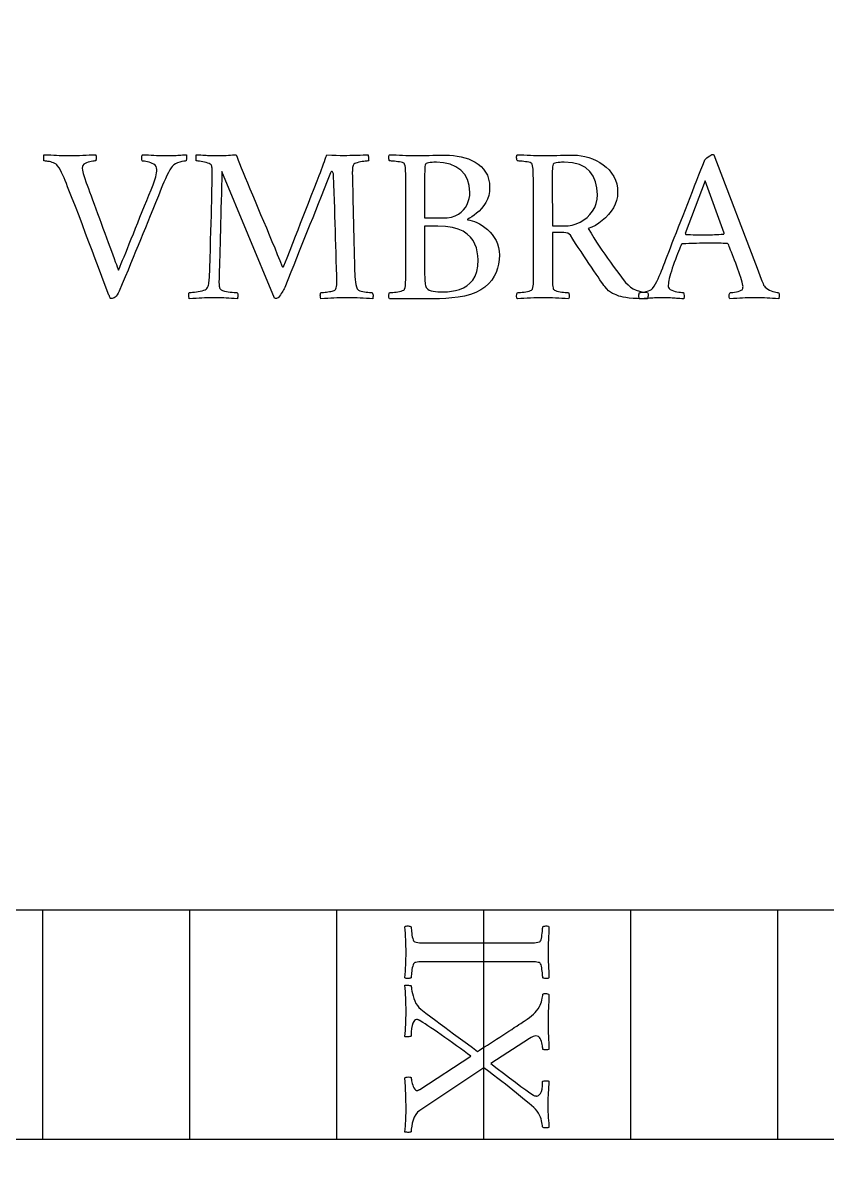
# Model space of a CAD drawing. Header units: millimetres. Extents: x -76 to 76, y -76 to 86.
# Drawn here: x 2.51 to 18.42, y -35.34 to -12.81 of the extents above; entities that cross this region are included whole.
import ezdxf

# ---------------------------------------------------------------- set-up
doc = ezdxf.new("R2010")
doc.units = ezdxf.units.MM
for name, color, linetype in [('CUT_OUTER', 1, 'Continuous'), ('ENGRAVE', 7, 'Continuous'), ('TEXT', 5, 'Continuous')]:
    doc.layers.add(name, color=color, linetype=linetype)

msp = doc.modelspace()

# ---------------------------------------------------------------- linework, layer by layer
at = {"layer": 'CUT_OUTER'}
msp.add_arc((0.0001, -0.0001), 75.9999, 179.913117, 0.0001, dxfattribs=at)
at = {"layer": 'ENGRAVE'}
for points in [[(-34.884, 0), (-34.884, -34.884), (34.884, -34.884), (34.884, 0)], [(-30.3491, 0), (-30.3491, -30.3491), (30.3491, -30.3491), (30.3491, 0)], [(2.907, -34.884), (2.907, -30.3491)], [(5.814, -34.884), (5.814, -30.3491)], [(8.721, -34.884), (8.721, -30.3491)], [(11.628, -34.884), (11.628, -30.3491)], [(14.535, -34.884), (14.535, -30.3491)], [(17.442, -34.884), (17.442, -30.3491)]]:
    msp.add_lwpolyline(points, dxfattribs=at)
for radius in [74.48, 74.48, 72.485, 68.78, 68.78, 65.854, 60.42, 60.42, 57.228, 51.3, 51.3]:
    msp.add_circle((0, 0), radius, dxfattribs=at)
at = {"layer": 'TEXT'}
for points in [[(3.4225, -15.4408), (3.4922, -15.4404), (3.5608, -15.4391), (3.6282, -15.4371), (3.6946, -15.4342), (3.7602, -15.431), (3.8252, -15.4282), (3.8896, -15.4256), (3.9535, -15.4232), (3.9572, -15.4341), (3.9596, -15.449), (3.9605, -15.4681), (3.9601, -15.4913), (3.9583, -15.5136), (3.9552, -15.5302), (3.9507, -15.541), (3.9448, -15.5461), (3.9331, -15.5468), (3.9157, -15.5489), (3.8925, -15.5523), (3.8636, -15.5571), (3.8322, -15.5637), (3.8016, -15.5724), (3.7718, -15.5834), (3.7429, -15.5966), (3.7179, -15.6129), (3.7001, -15.6333), (3.6894, -15.6579), (3.6858, -15.6865), (3.6908, -15.731), (3.7056, -15.7941), (3.7303, -15.8758), (3.7648, -15.9762), (3.7839, -16.0284), (3.806, -16.0887), (3.8311, -16.1568), (3.8592, -16.2329), (3.8895, -16.3151), (3.9212, -16.4013), (3.9542, -16.4917), (3.9886, -16.5862), (4.0239, -16.6828), (4.0594, -16.7793), (4.0952, -16.8759), (4.1313, -16.9724), (4.1667, -17.067), (4.2004, -17.1578), (4.2325, -17.2448), (4.2629, -17.3279), (4.2912, -17.4054), (4.3167, -17.4755), (4.3395, -17.5381), (4.3595, -17.5934), (4.3761, -17.6391), (4.3886, -17.673), (4.3969, -17.695), (4.4012, -17.7053), (4.408, -17.6904), (4.4198, -17.6631), (4.4366, -17.6234), (4.4582, -17.5715), (4.4839, -17.5093), (4.5125, -17.4393), (4.5442, -17.3612), (4.5789, -17.2752), (4.6161, -17.1829), (4.6552, -17.086), (4.6962, -16.9843), (4.7391, -16.8781), (4.7831, -16.769), (4.8274, -16.6592), (4.872, -16.5485), (4.9168, -16.437), (4.9611, -16.3267), (5.0041, -16.2198), (5.0456, -16.1161), (5.0858, -16.0157), (5.1006, -15.9778), (5.1143, -15.9389), (5.1269, -15.8988), (5.1385, -15.8577), (5.1481, -15.8177), (5.1549, -15.7809), (5.159, -15.7474), (5.1604, -15.7173), (5.1567, -15.6844), (5.1456, -15.6558), (5.1271, -15.6317), (5.1012, -15.6119), (5.071, -15.5958), (5.0397, -15.5823), (5.0074, -15.5716), (4.9739, -15.5637), (4.9425, -15.5579), (4.9163, -15.5538), (4.8953, -15.5513), (4.8795, -15.5505), (4.8719, -15.5435), (4.8664, -15.5313), (4.8631, -15.5139), (4.862, -15.4913), (4.8631, -15.4681), (4.8664, -15.449), (4.8719, -15.4341), (4.8795, -15.4232), (4.938, -15.4256), (4.9947, -15.4282), (5.0499, -15.431), (5.1034, -15.4342), (5.1568, -15.4371), (5.212, -15.4391), (5.2688, -15.4404), (5.3272, -15.4408), (5.375, -15.4406), (5.4177, -15.4402), (5.4551, -15.4395), (5.4874, -15.4386), (5.5169, -15.4374), (5.5461, -15.4358), (5.575, -15.4341), (5.6037, -15.432), (5.6338, -15.4298), (5.6673, -15.4276), (5.7041, -15.4254), (5.7441, -15.4232), (5.7477, -15.4342), (5.7496, -15.4496), (5.7499, -15.4693), (5.7485, -15.4934), (5.746, -15.5165), (5.743, -15.5329), (5.7394, -15.5428), (5.7353, -15.5461), (5.7179, -15.5475), (5.692, -15.5516), (5.6576, -15.5585), (5.6146, -15.5681), (5.5698, -15.5818), (5.5296, -15.601), (5.4941, -15.6257), (5.4632, -15.6558), (5.442, -15.6834), (5.4177, -15.7222), (5.3904, -15.7723), (5.3601, -15.8336), (5.3292, -15.8998), (5.3003, -15.9647), (5.2733, -16.0282), (5.2482, -16.0903), (5.1902, -16.2343), (5.1346, -16.3723), (5.0816, -16.5042), (5.0309, -16.6301), (4.9819, -16.7519), (4.9333, -16.8715), (4.8853, -16.9889), (4.8378, -17.1041), (4.7903, -17.2193), (4.7418, -17.3367), (4.6926, -17.4563), (4.6426, -17.578), (4.5904, -17.7042), (4.535, -17.837), (4.4763, -17.9763), (4.4143, -18.1222), (4.3964, -18.1606), (4.3776, -18.1925), (4.358, -18.2177), (4.3375, -18.2363), (4.3166, -18.2498), (4.2953, -18.2594), (4.2738, -18.2651), (4.252, -18.2671), (4.2457, -18.2653), (4.2399, -18.2599), (4.2347, -18.251), (4.23, -18.2385), (4.2256, -18.2252), (4.2212, -18.2139), (4.2169, -18.2044), (4.2125, -18.1968), (4.1413, -18.0091), (4.0726, -17.8277), (4.0063, -17.6525), (3.9426, -17.4837), (3.8798, -17.3173), (3.8164, -17.1496), (3.7525, -16.9805), (3.688, -16.81), (3.6212, -16.6345), (3.5503, -16.4502), (3.4753, -16.2571), (3.3962, -16.0552), (3.3722, -15.9932), (3.3485, -15.9345), (3.325, -15.8791), (3.3018, -15.827), (3.2781, -15.7776), (3.253, -15.7304), (3.2265, -15.6854), (3.1987, -15.6427), (3.1855, -15.6259), (3.168, -15.6108), (3.146, -15.5974), (3.1197, -15.5856), (3.0913, -15.5755), (3.0632, -15.567), (3.0354, -15.5601), (3.0078, -15.5549), (2.9821, -15.551), (2.9601, -15.5483), (2.9415, -15.5467), (2.9266, -15.5461), (2.9247, -15.5424), (2.9233, -15.5313), (2.9225, -15.5128), (2.9222, -15.4869), (2.9225, -15.4607), (2.9233, -15.4413), (2.9247, -15.4289), (2.9266, -15.4232), (2.9981, -15.4256), (3.0632, -15.4282), (3.122, -15.431), (3.1746, -15.4342), (3.2271, -15.4371), (3.2859, -15.4391), (3.3511, -15.4404), (3.4225, -15.4408)], [(6.3848, -15.4408), (6.4381, -15.4404), (6.488, -15.4391), (6.5346, -15.4371), (6.5779, -15.4342), (6.6188, -15.431), (6.658, -15.4282), (6.6956, -15.4256), (6.7315, -15.4232), (6.7476, -15.4707), (6.7694, -15.5297), (6.797, -15.6001), (6.8303, -15.6822), (6.8681, -15.7739), (6.9093, -15.8736), (6.9537, -15.9813), (7.0014, -16.0969), (7.0518, -16.2183), (7.104, -16.3432), (7.1582, -16.4717), (7.2143, -16.6038), (7.2711, -16.7375), (7.3273, -16.8709), (7.383, -17.0041), (7.4381, -17.137), (7.4919, -17.2674), (7.5434, -17.3932), (7.5928, -17.5143), (7.64, -17.6307), (7.6427, -17.6346), (7.6466, -17.6373), (7.6515, -17.6389), (7.6575, -17.6395), (7.6636, -17.6384), (7.6685, -17.6351), (7.6724, -17.6296), (7.6751, -17.6219), (7.7371, -17.4635), (7.7958, -17.3131), (7.8512, -17.1706), (7.9033, -17.0361), (7.9539, -16.9055), (8.0048, -16.7749), (8.0559, -16.6444), (8.1074, -16.5138), (8.1602, -16.3798), (8.2154, -16.239), (8.2732, -16.0913), (8.3334, -15.9367), (8.3534, -15.8851), (8.374, -15.8314), (8.3951, -15.7754), (8.4168, -15.7173), (8.4379, -15.6599), (8.4574, -15.6065), (8.4752, -15.5568), (8.4914, -15.511), (8.5048, -15.4726), (8.5144, -15.4452), (8.5202, -15.4287), (8.5221, -15.4232), (8.6206, -15.429), (8.7097, -15.4331), (8.7895, -15.4356), (8.86, -15.4364), (8.9189, -15.4361), (8.9813, -15.4353), (9.0472, -15.4339), (9.1168, -15.432), (9.1841, -15.4298), (9.2435, -15.4276), (9.2949, -15.4254), (9.3384, -15.4232), (9.3406, -15.4306), (9.3428, -15.4441), (9.345, -15.4635), (9.3472, -15.4891), (9.3491, -15.514), (9.3505, -15.5318), (9.3513, -15.5425), (9.3516, -15.5461), (9.3339, -15.5467), (9.3115, -15.5483), (9.2845, -15.551), (9.2528, -15.5549), (9.2192, -15.5598), (9.1864, -15.5659), (9.1545, -15.573), (9.1233, -15.5812), (9.0956, -15.5903), (9.074, -15.5999), (9.0583, -15.61), (9.0487, -15.6207), (9.0427, -15.6372), (9.0378, -15.6558), (9.0339, -15.6767), (9.0312, -15.6997), (9.0293, -15.7233), (9.0279, -15.7458), (9.0271, -15.7672), (9.0268, -15.7875), (9.029, -15.8495), (9.0312, -15.9257), (9.0334, -16.0162), (9.0356, -16.121), (9.0379, -16.2364), (9.0405, -16.3586), (9.0434, -16.4876), (9.0465, -16.6235), (9.0498, -16.7624), (9.0531, -16.9006), (9.0564, -17.0378), (9.0597, -17.1743), (9.0629, -17.3065), (9.0657, -17.431), (9.0684, -17.5479), (9.0707, -17.657), (9.0732, -17.7177), (9.0762, -17.7766), (9.0797, -17.834), (9.0838, -17.8896), (9.0896, -17.9423), (9.0981, -17.9906), (9.1094, -18.0345), (9.1233, -18.074), (9.1332, -18.0884), (9.1497, -18.1008), (9.1727, -18.1114), (9.2023, -18.12), (9.2354, -18.1272), (9.2687, -18.1332), (9.3023, -18.1381), (9.3362, -18.142), (9.3671, -18.1449), (9.3916, -18.1469), (9.4098, -18.1482), (9.4218, -18.1486), (9.4293, -18.1646), (9.4344, -18.182), (9.437, -18.2008), (9.4371, -18.221), (9.4359, -18.2398), (9.4344, -18.2544), (9.4326, -18.265), (9.4306, -18.2715), (9.3673, -18.2672), (9.3049, -18.2632), (9.2433, -18.2595), (9.1826, -18.2561), (9.121, -18.2532), (9.057, -18.2512), (8.9905, -18.2499), (8.9215, -18.2495), (8.8493, -18.2499), (8.7821, -18.2512), (8.7199, -18.2532), (8.6625, -18.2561), (8.6052, -18.2595), (8.543, -18.2632), (8.4758, -18.2672), (8.4036, -18.2715), (8.4014, -18.2649), (8.3992, -18.2539), (8.397, -18.2385), (8.3948, -18.2188), (8.3937, -18.1979), (8.3948, -18.1793), (8.3981, -18.1628), (8.4036, -18.1486), (8.4187, -18.1482), (8.4376, -18.1469), (8.4604, -18.1449), (8.487, -18.142), (8.5155, -18.1384), (8.544, -18.1343), (8.5726, -18.1296), (8.6011, -18.1244), (8.6277, -18.1188), (8.6505, -18.1129), (8.6694, -18.1067), (8.6845, -18.1003), (8.6946, -18.0907), (8.7031, -18.0751), (8.71, -18.0534), (8.7152, -18.0257), (8.719, -17.9961), (8.7218, -17.9686), (8.7234, -17.9434), (8.724, -17.9204), (8.7237, -17.8944), (8.7229, -17.865), (8.7215, -17.8319), (8.7196, -17.7953), (8.7177, -17.7587), (8.7163, -17.7256), (8.7155, -17.6961), (8.7152, -17.6702), (8.7108, -17.5159), (8.7064, -17.3647), (8.702, -17.2164), (8.6977, -17.0712), (8.6933, -16.9266), (8.6889, -16.7804), (8.6845, -16.6326), (8.6801, -16.4831), (8.6754, -16.3299), (8.6702, -16.1709), (8.6645, -16.0062), (8.6582, -15.8358), (8.6576, -15.8278), (8.656, -15.8171), (8.6532, -15.8037), (8.6494, -15.7875), (8.6442, -15.7721), (8.6373, -15.7612), (8.6288, -15.7546), (8.6187, -15.7524), (8.614, -15.7543), (8.6088, -15.7601), (8.603, -15.7697), (8.5967, -15.7831), (8.5321, -15.9447), (8.47, -16.1002), (8.4103, -16.2497), (8.3531, -16.3931), (8.2976, -16.5323), (8.2429, -16.6691), (8.189, -16.8033), (8.1359, -16.9351), (8.0831, -17.0662), (8.03, -17.1984), (7.9767, -17.3317), (7.9231, -17.4661), (7.8683, -17.6037), (7.8117, -17.7465), (7.7531, -17.8944), (7.6927, -18.0476), (7.6869, -18.0586), (7.6784, -18.074), (7.6671, -18.0937), (7.6532, -18.1178), (7.6377, -18.1438), (7.6219, -18.1689), (7.6058, -18.1931), (7.5895, -18.2166), (7.5735, -18.237), (7.5583, -18.2523), (7.5439, -18.2623), (7.5303, -18.2671), (7.5251, -18.2684), (7.5182, -18.2682), (7.5097, -18.2662), (7.4996, -18.2627), (7.4974, -18.2608), (7.4952, -18.2594), (7.493, -18.2586), (7.4908, -18.2583), (6.4463, -15.7568), (6.4438, -15.8983), (6.4408, -16.042), (6.4372, -16.1879), (6.4331, -16.3361), (6.4289, -16.4842), (6.4249, -16.6301), (6.4212, -16.7738), (6.4178, -16.9154), (6.4145, -17.0524), (6.4112, -17.1825), (6.4079, -17.3058), (6.4046, -17.4223), (6.4014, -17.5298), (6.3986, -17.6263), (6.3959, -17.7119), (6.3936, -17.7865), (6.3917, -17.8478), (6.3903, -17.8935), (6.3895, -17.9235), (6.3892, -17.9379), (6.3895, -17.9537), (6.3903, -17.9703), (6.3917, -17.9877), (6.3936, -18.0059), (6.3961, -18.0239), (6.3991, -18.0405), (6.4027, -18.0557), (6.4068, -18.0696), (6.4173, -18.0841), (6.4359, -18.097), (6.4623, -18.1082), (6.4968, -18.1178), (6.5353, -18.1259), (6.5741, -18.1327), (6.6132, -18.138), (6.6525, -18.142), (6.6882, -18.1449), (6.7162, -18.1469), (6.7365, -18.1482), (6.7491, -18.1486), (6.7565, -18.1593), (6.7612, -18.1738), (6.7631, -18.1922), (6.7623, -18.2144), (6.7601, -18.2361), (6.7579, -18.2528), (6.7557, -18.2646), (6.7535, -18.2715), (6.692, -18.2672), (6.635, -18.2632), (6.5823, -18.2595), (6.5341, -18.2561), (6.485, -18.2532), (6.4298, -18.2512), (6.3687, -18.2499), (6.3015, -18.2495), (6.2299, -18.2499), (6.1643, -18.2512), (6.1048, -18.2532), (6.0513, -18.2561), (5.9978, -18.2595), (5.9383, -18.2632), (5.8727, -18.2672), (5.8012, -18.2715), (5.799, -18.2649), (5.7968, -18.2539), (5.7946, -18.2385), (5.7924, -18.2188), (5.7913, -18.1979), (5.7924, -18.1793), (5.7957, -18.1628), (5.8012, -18.1486), (5.8175, -18.148), (5.8401, -18.1464), (5.869, -18.1436), (5.9043, -18.1398), (5.9425, -18.1349), (5.9805, -18.1288), (6.0183, -18.1217), (6.0557, -18.1135), (6.0894, -18.1041), (6.116, -18.0937), (6.1355, -18.0822), (6.1479, -18.0696), (6.1618, -18.0472), (6.1731, -18.024), (6.1816, -18), (6.1874, -17.9752), (6.1915, -17.9487), (6.195, -17.9198), (6.198, -17.8884), (6.2005, -17.8545), (6.207, -17.6634), (6.2131, -17.476), (6.219, -17.2925), (6.2247, -17.1129), (6.2299, -16.9396), (6.2345, -16.7755), (6.2386, -16.6204), (6.2422, -16.4743), (6.2454, -16.3394), (6.2482, -16.2176), (6.2509, -16.109), (6.2532, -16.0135), (6.2551, -15.9338), (6.2565, -15.8725), (6.2573, -15.8296), (6.2576, -15.805), (6.2574, -15.7812), (6.257, -15.7579), (6.2563, -15.7351), (6.2554, -15.7129), (6.2536, -15.6915), (6.2504, -15.6712), (6.2459, -15.652), (6.24, -15.6339), (6.2322, -15.6211), (6.2175, -15.6092), (6.196, -15.5981), (6.1676, -15.5878), (6.1355, -15.5785), (6.1029, -15.5702), (6.0697, -15.5631), (6.0359, -15.5571), (6.0045, -15.5523), (5.9783, -15.5489), (5.9574, -15.5468), (5.9416, -15.5461), (5.9397, -15.5424), (5.9383, -15.5313), (5.9375, -15.5128), (5.9372, -15.4869), (5.9375, -15.4607), (5.9383, -15.4413), (5.9397, -15.4289), (5.9416, -15.4232), (5.9896, -15.4254), (6.0327, -15.4276), (6.0708, -15.4298), (6.104, -15.432), (6.1347, -15.4341), (6.1654, -15.4358), (6.1961, -15.4374), (6.2269, -15.4386), (6.2598, -15.4395), (6.2971, -15.4402), (6.3388, -15.4406), (6.3848, -15.4408)], [(10.8788, -15.432), (10.9518, -15.4341), (11.0258, -15.4402), (11.101, -15.4505), (11.1772, -15.4649), (11.2524, -15.4838), (11.3242, -15.5077), (11.3928, -15.5365), (11.4581, -15.5702), (11.5187, -15.6096), (11.5733, -15.6553), (11.6219, -15.7073), (11.6644, -15.7655), (11.6989, -15.8308), (11.7236, -15.9038), (11.7384, -15.9844), (11.7434, -16.0727), (11.7386, -16.152), (11.7242, -16.2274), (11.7002, -16.299), (11.6666, -16.3668), (11.6265, -16.4296), (11.5832, -16.4864), (11.5365, -16.5371), (11.4866, -16.5818), (11.4368, -16.6202), (11.3906, -16.652), (11.348, -16.6773), (11.3089, -16.6959), (11.3039, -16.7003), (11.3023, -16.7047), (11.3039, -16.7091), (11.3089, -16.7135), (11.35, -16.7184), (11.3945, -16.7288), (11.4422, -16.7448), (11.4932, -16.7662), (11.5457, -16.7929), (11.598, -16.8248), (11.65, -16.862), (11.7017, -16.9044), (11.7509, -16.9517), (11.7955, -17.0037), (11.8354, -17.0603), (11.8706, -17.1216), (11.8994, -17.1872), (11.92, -17.2566), (11.9323, -17.3298), (11.9365, -17.4069), (11.9325, -17.4974), (11.9206, -17.5846), (11.9007, -17.6686), (11.8728, -17.7492), (11.8351, -17.8266), (11.7856, -17.9006), (11.7243, -17.9714), (11.6512, -18.0389), (11.5684, -18.0977), (11.4735, -18.1469), (11.3665, -18.1866), (11.2474, -18.2166), (11.1226, -18.2389), (10.9984, -18.2555), (10.8747, -18.2664), (10.7515, -18.2715), (9.7641, -18.2715), (9.7565, -18.261), (9.7515, -18.2473), (9.7489, -18.2303), (9.7487, -18.21), (9.7505, -18.1897), (9.7537, -18.1727), (9.7582, -18.159), (9.7641, -18.1486), (9.78, -18.1482), (9.8014, -18.1469), (9.8283, -18.1449), (9.8606, -18.142), (9.8953, -18.138), (9.9292, -18.1327), (9.9623, -18.1259), (9.9945, -18.1178), (10.0226, -18.1088), (10.0433, -18.0992), (10.0566, -18.089), (10.0625, -18.0784), (10.0703, -18.0501), (10.0762, -18.018), (10.0802, -17.9821), (10.0823, -17.9423), (10.0832, -17.8998), (10.0839, -17.8556), (10.0843, -17.8098), (10.0845, -17.7624), (10.0845, -15.9323), (10.0843, -15.8847), (10.0839, -15.8385), (10.0832, -15.7937), (10.0823, -15.7502), (10.0802, -15.7095), (10.0762, -15.6728), (10.0703, -15.6403), (10.0625, -15.6119), (10.0566, -15.5996), (10.0433, -15.5889), (10.0226, -15.5798), (9.9945, -15.5724), (9.9623, -15.5663), (9.9292, -15.5609), (9.8953, -15.5564), (9.8606, -15.5527), (9.8283, -15.5498), (9.8014, -15.5478), (9.78, -15.5465), (9.7641, -15.5461), (9.7582, -15.5357), (9.7537, -15.522), (9.7505, -15.505), (9.7487, -15.4847), (9.7489, -15.4644), (9.7515, -15.4474), (9.7565, -15.4337), (9.7641, -15.4232), (9.8296, -15.4256), (9.8946, -15.4282), (9.9591, -15.431), (10.023, -15.4342), (10.0864, -15.4371), (10.1492, -15.4391), (10.2115, -15.4404), (10.2732, -15.4408), (10.3379, -15.4405), (10.4048, -15.4397), (10.4739, -15.4383), (10.5453, -15.4364), (10.6204, -15.4345), (10.7011, -15.4331), (10.7872, -15.4323), (10.8788, -15.432)], [(13.4067, -15.432), (13.4796, -15.435), (13.5537, -15.4441), (13.6288, -15.4592), (13.7051, -15.4803), (13.7804, -15.5072), (13.8526, -15.5395), (13.9219, -15.5774), (13.9881, -15.6207), (14.0497, -15.6697), (14.105, -15.7244), (14.154, -15.7849), (14.1966, -15.8511), (14.2312, -15.9231), (14.2559, -16.0009), (14.2707, -16.0844), (14.2756, -16.1737), (14.2703, -16.2499), (14.2542, -16.3251), (14.2275, -16.3992), (14.19, -16.4721), (14.1442, -16.5423), (14.0924, -16.6082), (14.0345, -16.6696), (13.9706, -16.7267), (13.903, -16.7777), (13.834, -16.821), (13.7636, -16.8567), (13.6919, -16.8846), (13.7484, -16.9771), (13.8038, -17.0657), (13.8581, -17.1504), (13.9113, -17.2313), (13.9646, -17.3102), (14.0189, -17.3888), (14.0743, -17.4671), (14.1308, -17.5451), (14.1895, -17.6251), (14.2515, -17.7092), (14.3167, -17.7973), (14.3853, -17.8896), (14.4324, -17.9472), (14.4813, -17.9972), (14.5322, -18.0394), (14.585, -18.074), (14.643, -18.1017), (14.7095, -18.1233), (14.7845, -18.139), (14.8681, -18.1486), (14.8752, -18.1593), (14.879, -18.1738), (14.8796, -18.1922), (14.8768, -18.2144), (14.8727, -18.2361), (14.8692, -18.2528), (14.8661, -18.2646), (14.8637, -18.2715), (14.7607, -18.2705), (14.6667, -18.2676), (14.5818, -18.2628), (14.506, -18.2561), (14.4395, -18.248), (14.3826, -18.2391), (14.3353, -18.2293), (14.2975, -18.2188), (14.2734, -18.2088), (14.2449, -18.1963), (14.212, -18.1813), (14.1747, -18.1639), (14.1354, -18.1416), (14.0968, -18.1118), (14.0586, -18.0746), (14.0211, -18.0301), (14.0052, -18.0084), (13.9838, -17.9785), (13.9569, -17.9404), (13.9245, -17.894), (13.8878, -17.8408), (13.8477, -17.7821), (13.8044, -17.7179), (13.7577, -17.6483), (13.7086, -17.5746), (13.6579, -17.4985), (13.6055, -17.4199), (13.5515, -17.3389), (13.4972, -17.257), (13.444, -17.1759), (13.3918, -17.0957), (13.3408, -17.0163), (13.3194, -16.9933), (13.2904, -16.9768), (13.2536, -16.9669), (13.2092, -16.9636), (12.9853, -16.9636), (12.9853, -17.7624), (12.9853, -17.769), (12.9853, -17.7755), (12.9853, -17.7821), (12.9853, -17.7887), (12.9853, -17.7953), (12.9853, -17.8019), (12.9853, -17.8085), (12.9853, -17.815), (12.9855, -17.8558), (12.9859, -17.8946), (12.9866, -17.9315), (12.9875, -17.9664), (12.9893, -17.9989), (12.9925, -18.0284), (12.997, -18.0549), (13.0029, -18.0784), (13.0106, -18.089), (13.0248, -18.0992), (13.0457, -18.1088), (13.0731, -18.1178), (13.1044, -18.1259), (13.1368, -18.1327), (13.1702, -18.138), (13.2048, -18.142), (13.2371, -18.1449), (13.264, -18.1469), (13.2854, -18.1482), (13.3013, -18.1486), (13.3072, -18.159), (13.3117, -18.1727), (13.3149, -18.1897), (13.3167, -18.21), (13.3165, -18.2303), (13.3139, -18.2473), (13.3089, -18.261), (13.3013, -18.2715), (13.2362, -18.2672), (13.1724, -18.2632), (13.11, -18.2595), (13.049, -18.2561), (12.9882, -18.2532), (12.9266, -18.2512), (12.8642, -18.2499), (12.801, -18.2495), (12.7393, -18.2499), (12.677, -18.2512), (12.6142, -18.2532), (12.5509, -18.2561), (12.487, -18.2595), (12.4225, -18.2632), (12.3575, -18.2672), (12.2919, -18.2715), (12.2844, -18.261), (12.2793, -18.2473), (12.2767, -18.2303), (12.2766, -18.21), (12.2784, -18.1897), (12.2815, -18.1727), (12.286, -18.159), (12.2919, -18.1486), (12.3078, -18.1482), (12.3292, -18.1469), (12.3561, -18.1449), (12.3885, -18.142), (12.4232, -18.138), (12.4571, -18.1327), (12.4901, -18.1259), (12.5223, -18.1178), (12.5505, -18.1088), (12.5712, -18.0992), (12.5845, -18.089), (12.5904, -18.0784), (12.5982, -18.0501), (12.6041, -18.018), (12.6081, -17.9821), (12.6101, -17.9423), (12.6111, -17.8998), (12.6118, -17.8556), (12.6122, -17.8098), (12.6123, -17.7624), (12.6079, -15.9323), (12.6078, -15.8847), (12.6074, -15.8385), (12.6067, -15.7937), (12.6057, -15.7502), (12.6037, -15.7095), (12.5997, -15.6728), (12.5938, -15.6403), (12.586, -15.6119), (12.5801, -15.5996), (12.5668, -15.5889), (12.5461, -15.5798), (12.518, -15.5724), (12.4859, -15.5663), (12.4532, -15.5609), (12.42, -15.5564), (12.3863, -15.5527), (12.3549, -15.5498), (12.3287, -15.5478), (12.3077, -15.5465), (12.2919, -15.5461), (12.286, -15.5357), (12.2815, -15.522), (12.2784, -15.505), (12.2766, -15.4847), (12.2767, -15.4644), (12.2793, -15.4474), (12.2844, -15.4337), (12.2919, -15.4232), (12.3574, -15.4256), (12.422, -15.4282), (12.4857, -15.431), (12.5487, -15.4342), (12.6111, -15.4371), (12.6732, -15.4391), (12.7351, -15.4404), (12.7966, -15.4408), (12.8615, -15.4405), (12.9288, -15.4397), (12.9986, -15.4383), (13.0709, -15.4364), (13.147, -15.4345), (13.2284, -15.4331), (13.3149, -15.4323), (13.4067, -15.432)], [(15.1665, -17.6614), (15.1691, -17.6547), (15.1769, -17.6346), (15.1899, -17.601), (15.2082, -17.5539), (15.2308, -17.4953), (15.257, -17.4272), (15.2868, -17.3494), (15.3201, -17.2621), (15.3564, -17.1673), (15.3953, -17.0673), (15.4365, -16.9621), (15.4803, -16.8517), (15.5254, -16.7379), (15.5708, -16.6224), (15.6165, -16.5053), (15.6624, -16.3865), (15.7081, -16.2682), (15.7529, -16.1523), (15.7969, -16.0389), (15.8401, -15.9279), (15.8817, -15.8215), (15.9208, -15.7217), (15.9574, -15.6284), (15.9916, -15.5417), (16.0029, -15.5236), (16.0195, -15.5044), (16.0413, -15.4841), (16.0684, -15.4627), (16.0962, -15.4435), (16.1205, -15.4298), (16.1412, -15.4216), (16.1583, -15.4188), (16.1623, -15.419), (16.1655, -15.4194), (16.1678, -15.4201), (16.1693, -15.421), (16.1708, -15.4223), (16.1731, -15.4238), (16.1763, -15.4256), (16.1803, -15.4276), (17.0536, -17.7185), (17.0967, -17.8315), (17.1293, -17.916), (17.1515, -17.9719), (17.1633, -17.9994), (17.1769, -18.0227), (17.1957, -18.0443), (17.2197, -18.0644), (17.2489, -18.0827), (17.2807, -18.0991), (17.3125, -18.1129), (17.3444, -18.1243), (17.3762, -18.1332), (17.4051, -18.1399), (17.4283, -18.1447), (17.4457, -18.1476), (17.4574, -18.1486), (17.4648, -18.161), (17.4694, -18.1765), (17.4713, -18.1951), (17.4705, -18.2166), (17.4683, -18.2373), (17.4661, -18.2533), (17.4639, -18.2647), (17.4617, -18.2715), (17.3998, -18.2672), (17.3411, -18.2632), (17.2857, -18.2595), (17.2335, -18.2561), (17.1806, -18.2532), (17.1227, -18.2512), (17.0599, -18.2499), (16.9922, -18.2495), (16.9207, -18.2499), (16.8556, -18.2512), (16.7967, -18.2532), (16.7442, -18.2561), (16.6917, -18.2595), (16.6328, -18.2632), (16.5677, -18.2672), (16.4962, -18.2715), (16.4887, -18.261), (16.4836, -18.2473), (16.481, -18.2303), (16.4809, -18.21), (16.4829, -18.1897), (16.4869, -18.1727), (16.4928, -18.159), (16.5006, -18.1486), (16.5231, -18.1476), (16.5511, -18.1447), (16.5846, -18.1399), (16.6235, -18.1332), (16.6619, -18.1248), (16.6937, -18.1151), (16.719, -18.104), (16.7376, -18.0915), (16.7453, -18.0811), (16.7508, -18.0674), (16.7541, -18.0504), (16.7552, -18.0301), (16.7534, -18.0069), (16.748, -17.9769), (16.7391, -17.94), (16.7267, -17.8962), (16.7114, -17.8475), (16.6943, -17.7958), (16.6752, -17.7411), (16.6542, -17.6834), (16.6323, -17.6245), (16.6104, -17.5665), (16.5884, -17.5093), (16.5665, -17.453), (16.5455, -17.3995), (16.5264, -17.3509), (16.5093, -17.3073), (16.4941, -17.2686), (16.4816, -17.237), (16.4727, -17.2143), (16.4673, -17.2008), (16.4655, -17.1962), (16.465, -17.1957), (16.4633, -17.194), (16.4606, -17.1913), (16.4568, -17.1875), (16.4524, -17.1836), (16.448, -17.1809), (16.4436, -17.1792), (16.4392, -17.1787), (16.4044, -17.1768), (16.3657, -17.1754), (16.3232, -17.1746), (16.2768, -17.1743), (16.2294, -17.1743), (16.1836, -17.1743), (16.1394, -17.1743), (16.0969, -17.1743), (16.0859, -17.1743), (16.0749, -17.1743), (16.064, -17.1743), (16.053, -17.1743), (16.0423, -17.1743), (16.0322, -17.1743), (16.0226, -17.1743), (16.0135, -17.1743), (15.9501, -17.1744), (15.8917, -17.1748), (15.8382, -17.1755), (15.7897, -17.1765), (15.7403, -17.178), (15.6844, -17.1803), (15.6218, -17.1835), (15.5527, -17.1875), (15.5502, -17.1879), (15.5472, -17.1891), (15.5436, -17.1912), (15.5395, -17.194), (15.5357, -17.1969), (15.5329, -17.199), (15.5313, -17.2002), (15.5308, -17.2006), (15.5287, -17.2061), (15.5225, -17.2226), (15.5122, -17.25), (15.4978, -17.2884), (15.4806, -17.3343), (15.4616, -17.3844), (15.4411, -17.4386), (15.4188, -17.4969), (15.3965, -17.5562), (15.3755, -17.6137), (15.3559, -17.6692), (15.3377, -17.7229), (15.3197, -17.7755), (15.3053, -17.8238), (15.2945, -17.8677), (15.2872, -17.9072), (15.2824, -17.9426), (15.279, -17.9741), (15.2769, -18.0018), (15.2762, -18.0257), (15.2805, -18.0486), (15.2932, -18.069), (15.3145, -18.087), (15.3442, -18.1025), (15.3785, -18.1155), (15.4134, -18.1261), (15.4487, -18.1342), (15.4847, -18.1398), (15.5174, -18.1436), (15.5434, -18.1464), (15.5624, -18.148), (15.5746, -18.1486), (15.5788, -18.1553), (15.5823, -18.1667), (15.5853, -18.1827), (15.5878, -18.2034), (15.5892, -18.225), (15.5889, -18.2435), (15.587, -18.259), (15.5834, -18.2715), (15.5432, -18.2693), (15.5061, -18.2671), (15.4719, -18.2649), (15.4408, -18.2627), (15.4112, -18.2605), (15.3815, -18.2583), (15.3519, -18.2561), (15.3223, -18.2539), (15.2903, -18.252), (15.2537, -18.2506), (15.2124, -18.2498), (15.1665, -18.2495), (15.1201, -18.2498), (15.0776, -18.2506), (15.0389, -18.252), (15.0041, -18.2539), (14.9712, -18.2561), (14.9383, -18.2583), (14.9054, -18.2605), (14.8725, -18.2627), (14.8373, -18.2649), (14.7978, -18.2671), (14.754, -18.2693), (14.7057, -18.2715), (14.7018, -18.2647), (14.6991, -18.2533), (14.6975, -18.2373), (14.6969, -18.2166), (14.6975, -18.1951), (14.6991, -18.1765), (14.7018, -18.161), (14.7057, -18.1486), (14.7289, -18.1473), (14.7589, -18.1436), (14.7958, -18.1375), (14.8395, -18.1288), (14.8827, -18.1174), (14.918, -18.103), (14.9453, -18.0856), (14.9646, -18.0652), (14.9963, -18.0223), (15.0255, -17.9769), (15.0523, -17.929), (15.0765, -17.8787), (15.0994, -17.8264), (15.1221, -17.7728), (15.1444, -17.7178), (15.1665, -17.6614)], [(10.4575, -16.674), (10.813, -16.674), (10.9049, -16.6693), (10.9874, -16.6553), (11.0607, -16.632), (11.1246, -16.5994), (11.1798, -16.5595), (11.2271, -16.5144), (11.2665, -16.464), (11.2979, -16.4085), (11.3219, -16.3499), (11.3391, -16.2905), (11.3493, -16.2303), (11.3528, -16.1693), (11.3414, -16.0348), (11.3072, -15.9164), (11.2503, -15.8142), (11.1706, -15.7282), (11.0723, -15.6601), (10.9594, -15.6114), (10.832, -15.5822), (10.6901, -15.5724), (10.6677, -15.5727), (10.6402, -15.5735), (10.6074, -15.5749), (10.5694, -15.5768), (10.5331, -15.5807), (10.5052, -15.5878), (10.4859, -15.5982), (10.475, -15.6119), (10.4691, -15.632), (10.4646, -15.6569), (10.4615, -15.6868), (10.4597, -15.7217), (10.4587, -15.7595), (10.458, -15.7985), (10.4576, -15.8385), (10.4575, -15.8796), (10.4575, -15.8881), (10.4575, -15.8961), (10.4575, -15.9035), (10.4575, -15.9104), (10.4575, -15.917), (10.4575, -15.9235), (10.4575, -15.9301), (10.4575, -15.9367)], [(13.8762, -16.2132), (13.8668, -16.0791), (13.8384, -15.9575), (13.7911, -15.8487), (13.7248, -15.7524), (13.6364, -15.6737), (13.5224, -15.6174), (13.3829, -15.5837), (13.2179, -15.5724), (13.1956, -15.5727), (13.168, -15.5735), (13.1352, -15.5749), (13.0973, -15.5768), (13.0609, -15.5807), (13.0331, -15.5878), (13.0137, -15.5982), (13.0029, -15.6119), (12.9951, -15.6351), (12.9892, -15.6652), (12.9852, -15.702), (12.9831, -15.7458), (12.9822, -15.7931), (12.9815, -15.8407), (12.9811, -15.8886), (12.981, -15.9367), (12.9853, -16.832), (13.2136, -16.832), (13.296, -16.8272), (13.3765, -16.8128), (13.4551, -16.7888), (13.5317, -16.7552), (13.604, -16.7129), (13.6694, -16.663), (13.728, -16.6054), (13.7797, -16.5401), (13.8219, -16.4679), (13.8521, -16.3893), (13.8702, -16.3044), (13.8762, -16.2132)], [(16.0047, -15.9367), (15.6141, -16.9812), (15.6143, -16.9817), (15.6147, -16.9834), (15.6154, -16.9861), (15.6163, -16.99), (15.6176, -16.9938), (15.6191, -16.9966), (15.6209, -16.9982), (15.6229, -16.9987), (15.6667, -17.0008), (15.7145, -17.0026), (15.7665, -17.0041), (15.8226, -17.0053), (15.8779, -17.0063), (15.9274, -17.007), (15.9711, -17.0074), (16.0091, -17.0075), (16.0583, -17.0073), (16.1051, -17.0064), (16.1494, -17.0051), (16.1912, -17.0031), (16.2328, -17.0009), (16.2763, -16.9987), (16.3217, -16.9966), (16.369, -16.9944), (16.373, -16.9937), (16.3761, -16.9916), (16.3784, -16.9882), (16.38, -16.9834), (16.3809, -16.9786), (16.3816, -16.9752), (16.382, -16.9731), (16.3821, -16.9724)], [(10.4575, -16.8364), (10.4575, -17.7668), (10.4576, -17.7842), (10.458, -17.8057), (10.4587, -17.8314), (10.4597, -17.8611), (10.4612, -17.8925), (10.4635, -17.9231), (10.4667, -17.9529), (10.4707, -17.9818), (10.4753, -18.0079), (10.4805, -18.029), (10.4863, -18.0452), (10.4926, -18.0564), (10.5191, -18.0803), (10.5502, -18.0992), (10.586, -18.1132), (10.6265, -18.1222), (10.6713, -18.128), (10.7203, -18.1321), (10.7733, -18.1346), (10.8305, -18.1354), (10.9113, -18.1324), (10.9913, -18.1233), (11.0704, -18.1082), (11.1487, -18.0871), (11.2234, -18.0574), (11.2919, -18.0164), (11.354, -17.9641), (11.4098, -17.9006), (11.4559, -17.8239), (11.4888, -17.7322), (11.5086, -17.6254), (11.5152, -17.5034), (11.5113, -17.4229), (11.4998, -17.3438), (11.4806, -17.266), (11.4537, -17.1897), (11.416, -17.1171), (11.3643, -17.0509), (11.2986, -16.9909), (11.2189, -16.9373), (11.1225, -16.8931), (11.0066, -16.8616), (10.8713, -16.8427), (10.7164, -16.8364)], [(12.899, -31.1946), (12.8994, -31.2578), (12.9006, -31.3202), (12.9027, -31.3818), (12.9056, -31.4426), (12.9087, -31.5036), (12.9116, -31.566), (12.9142, -31.6298), (12.9165, -31.6949), (12.9061, -31.7025), (12.8924, -31.7075), (12.8754, -31.7102), (12.8551, -31.7103), (12.8348, -31.7085), (12.8178, -31.7054), (12.8041, -31.7008), (12.7937, -31.6949), (12.7932, -31.679), (12.792, -31.6576), (12.7899, -31.6307), (12.7871, -31.5984), (12.7834, -31.5638), (12.7788, -31.5304), (12.7735, -31.498), (12.7673, -31.4667), (12.7599, -31.4393), (12.7509, -31.4184), (12.7402, -31.4042), (12.7278, -31.3965), (12.7042, -31.3906), (12.6774, -31.3861), (12.6472, -31.3829), (12.6137, -31.3811), (12.5778, -31.3802), (12.5402, -31.3795), (12.501, -31.3791), (12.4601, -31.3789), (12.4535, -31.3789), (12.4469, -31.3789), (12.4404, -31.3789), (12.4338, -31.3789), (12.4272, -31.3789), (12.4206, -31.3789), (12.414, -31.3789), (12.4075, -31.3789), (10.5774, -31.3789), (10.5708, -31.3789), (10.5642, -31.3789), (10.5576, -31.3789), (10.5511, -31.3789), (10.5445, -31.3789), (10.5379, -31.3789), (10.5313, -31.3789), (10.5247, -31.3789), (10.484, -31.3791), (10.4452, -31.3795), (10.4083, -31.3802), (10.3733, -31.3811), (10.3408, -31.3829), (10.3113, -31.3861), (10.2849, -31.3906), (10.2614, -31.3965), (10.2507, -31.4042), (10.2406, -31.4184), (10.231, -31.4393), (10.2219, -31.4667), (10.2138, -31.498), (10.2071, -31.5304), (10.2018, -31.5638), (10.1978, -31.5984), (10.1949, -31.6307), (10.1928, -31.6576), (10.1916, -31.679), (10.1912, -31.6949), (10.1808, -31.7008), (10.1671, -31.7054), (10.15, -31.7085), (10.1298, -31.7103), (10.1095, -31.7102), (10.0924, -31.7075), (10.0787, -31.7025), (10.0683, -31.6949), (10.0726, -31.6298), (10.0765, -31.566), (10.0802, -31.5036), (10.0837, -31.4426), (10.0866, -31.3818), (10.0886, -31.3202), (10.0898, -31.2578), (10.0903, -31.1946), (10.0898, -31.1329), (10.0886, -31.0706), (10.0866, -31.0078), (10.0837, -30.9445), (10.0802, -30.8806), (10.0765, -30.8161), (10.0726, -30.7511), (10.0683, -30.6855), (10.0787, -30.678), (10.0924, -30.6729), (10.1095, -30.6703), (10.1298, -30.6702), (10.15, -30.672), (10.1671, -30.6751), (10.1808, -30.6796), (10.1912, -30.6855), (10.1916, -30.7015), (10.1928, -30.7228), (10.1949, -30.7497), (10.1978, -30.7821), (10.2018, -30.8168), (10.2071, -30.8507), (10.2138, -30.8837), (10.2219, -30.9159), (10.231, -30.9441), (10.2406, -30.9648), (10.2507, -30.9781), (10.2614, -30.984), (10.2897, -30.9918), (10.3218, -30.9977), (10.3577, -31.0017), (10.3975, -31.0037), (10.44, -31.0047), (10.4841, -31.0054), (10.5299, -31.0058), (10.5774, -31.0059), (12.4075, -31.0059), (12.455, -31.0058), (12.5013, -31.0054), (12.5461, -31.0047), (12.5896, -31.0037), (12.6303, -31.0017), (12.6669, -30.9977), (12.6994, -30.9918), (12.7278, -30.984), (12.7402, -30.9781), (12.7509, -30.9648), (12.7599, -30.9441), (12.7673, -30.9159), (12.7735, -30.8837), (12.7788, -30.8507), (12.7834, -30.8168), (12.7871, -30.7821), (12.7899, -30.7497), (12.792, -30.7228), (12.7932, -30.7015), (12.7937, -30.6855), (12.8041, -30.6796), (12.8178, -30.6751), (12.8348, -30.672), (12.8551, -30.6702), (12.8754, -30.6703), (12.8924, -30.6729), (12.9061, -30.678), (12.9165, -30.6855), (12.9142, -30.7511), (12.9116, -30.8161), (12.9087, -30.8806), (12.9056, -30.9445), (12.9027, -31.0078), (12.9006, -31.0706), (12.8994, -31.1329), (12.899, -31.1946)], [(12.899, -32.5639), (12.8994, -32.6412), (12.9006, -32.7153), (12.9027, -32.7861), (12.9056, -32.8535), (12.9087, -32.9191), (12.9116, -32.9841), (12.9142, -33.0485), (12.9165, -33.1125), (12.9056, -33.1163), (12.8902, -33.119), (12.8705, -33.1207), (12.8463, -33.1212), (12.8233, -33.1201), (12.8068, -33.1168), (12.7969, -33.1114), (12.7937, -33.1037), (12.793, -33.0864), (12.7909, -33.0653), (12.7875, -33.0403), (12.7827, -33.0115), (12.7761, -32.9813), (12.7673, -32.9523), (12.7563, -32.9243), (12.7432, -32.8974), (12.7271, -32.8744), (12.7075, -32.8579), (12.6843, -32.848), (12.6576, -32.8447), (12.6315, -32.848), (12.6016, -32.8579), (12.5679, -32.8744), (12.5303, -32.8974), (11.7667, -33.3933), (11.8943, -33.4888), (12.018, -33.582), (12.1378, -33.6731), (12.2538, -33.762), (12.3616, -33.8437), (12.4568, -33.9134), (12.5394, -33.971), (12.6093, -34.0165), (12.6203, -34.0224), (12.6313, -34.0269), (12.6422, -34.0301), (12.6532, -34.0319), (12.6631, -34.0328), (12.6708, -34.0335), (12.6763, -34.0339), (12.6795, -34.0341), (12.6955, -34.0308), (12.7125, -34.0209), (12.7306, -34.0044), (12.7498, -33.9814), (12.767, -33.9471), (12.7794, -33.8969), (12.7868, -33.8308), (12.7893, -33.7488), (12.7943, -33.7429), (12.8052, -33.7384), (12.8218, -33.7352), (12.8441, -33.7334), (12.8676, -33.733), (12.8875, -33.734), (12.9038, -33.7363), (12.9165, -33.74), (12.9123, -33.8019), (12.9083, -33.8602), (12.9046, -33.9149), (12.9012, -33.966), (12.8983, -34.0167), (12.8962, -34.0697), (12.895, -34.1253), (12.8946, -34.1833), (12.8951, -34.2634), (12.8968, -34.3369), (12.8995, -34.4038), (12.9034, -34.4642), (12.9075, -34.5187), (12.911, -34.5684), (12.9141, -34.6131), (12.9165, -34.6529), (12.9061, -34.6568), (12.8924, -34.66), (12.8754, -34.6623), (12.8551, -34.6638), (12.8345, -34.6634), (12.8167, -34.66), (12.8016, -34.6536), (12.7893, -34.6441), (12.7886, -34.6322), (12.7865, -34.6139), (12.7831, -34.5894), (12.7783, -34.5585), (12.7712, -34.5237), (12.7607, -34.4872), (12.747, -34.4491), (12.73, -34.4093), (12.709, -34.3697), (12.6834, -34.3319), (12.6531, -34.2962), (12.6181, -34.2623), (12.5227, -34.1837), (12.4338, -34.1103), (12.3515, -34.0422), (12.2758, -33.9792), (12.2031, -33.9193), (12.1299, -33.8602), (12.0561, -33.8019), (11.9818, -33.7444), (11.9036, -33.6849), (11.8183, -33.6204), (11.7258, -33.551), (11.6263, -33.4767), (10.3623, -34.3193), (10.3196, -34.3542), (10.2834, -34.3972), (10.2537, -34.4485), (10.2307, -34.508), (10.2134, -34.5703), (10.2011, -34.6298), (10.1937, -34.6866), (10.1912, -34.7406), (10.1805, -34.7463), (10.166, -34.75), (10.1476, -34.7517), (10.1254, -34.7516), (10.1037, -34.7504), (10.087, -34.7489), (10.0752, -34.7471), (10.0683, -34.745), (10.0726, -34.6836), (10.0765, -34.6265), (10.0802, -34.5739), (10.0837, -34.5256), (10.0866, -34.477), (10.0886, -34.4236), (10.0898, -34.3651), (10.0903, -34.3018), (10.0898, -34.2147), (10.0886, -34.1334), (10.0866, -34.0578), (10.0837, -33.988), (10.0802, -33.9182), (10.0765, -33.8426), (10.0726, -33.7613), (10.0683, -33.6742), (10.0793, -33.6665), (10.0946, -33.661), (10.1144, -33.6577), (10.1385, -33.6566), (10.1616, -33.6577), (10.178, -33.661), (10.1879, -33.6665), (10.1912, -33.6742), (10.192, -33.6894), (10.1945, -33.7088), (10.1986, -33.7322), (10.2044, -33.7598), (10.2119, -33.789), (10.2214, -33.8174), (10.2327, -33.8449), (10.246, -33.8717), (10.261, -33.8947), (10.2773, -33.9112), (10.295, -33.9211), (10.3141, -33.9244), (10.3189, -33.9239), (10.3245, -33.9227), (10.3309, -33.9206), (10.3382, -33.9178), (10.3455, -33.9143), (10.3519, -33.9106), (10.3575, -33.9067), (10.3623, -33.9024), (11.3717, -33.2485), (11.3063, -33.1993), (11.2373, -33.1481), (11.1648, -33.095), (11.0887, -33.04), (11.0112, -32.9845), (10.9345, -32.9298), (10.8587, -32.8759), (10.7837, -32.8228), (10.7112, -32.7721), (10.6432, -32.7252), (10.5796, -32.6821), (10.5203, -32.6429), (10.4677, -32.6086), (10.4238, -32.5803), (10.3887, -32.5581), (10.3623, -32.5419), (10.3574, -32.5395), (10.3514, -32.5364), (10.3442, -32.5329), (10.336, -32.5288), (10.327, -32.5249), (10.3174, -32.5222), (10.3072, -32.5205), (10.2965, -32.52), (10.2772, -32.5247), (10.2587, -32.5386), (10.241, -32.562), (10.2241, -32.5946), (10.2097, -32.6385), (10.1994, -32.6955), (10.1932, -32.7658), (10.1912, -32.8491), (10.1805, -32.855), (10.166, -32.8596), (10.1476, -32.8627), (10.1254, -32.8645), (10.1037, -32.8649), (10.087, -32.8639), (10.0752, -32.8616), (10.0683, -32.8579), (10.0726, -32.7984), (10.0765, -32.7383), (10.0802, -32.6777), (10.0837, -32.6165), (10.0866, -32.5554), (10.0886, -32.4948), (10.0898, -32.4347), (10.0903, -32.3752), (10.0898, -32.2948), (10.0886, -32.2205), (10.0866, -32.1522), (10.0837, -32.0899), (10.0802, -32.0301), (10.0765, -31.9692), (10.0726, -31.9072), (10.0683, -31.8441), (10.0808, -31.8407), (10.0963, -31.8392), (10.1148, -31.8396), (10.1363, -31.8419), (10.157, -31.8451), (10.1731, -31.848), (10.1845, -31.8506), (10.1912, -31.8529), (10.1922, -31.8662), (10.195, -31.8886), (10.1998, -31.92), (10.2066, -31.9604), (10.2159, -32.0062), (10.2285, -32.0537), (10.2444, -32.1028), (10.2636, -32.1535), (10.2865, -32.2022), (10.3135, -32.2452), (10.3447, -32.2823), (10.3799, -32.3137), (10.483, -32.393), (10.5818, -32.4684), (10.6761, -32.54), (10.7661, -32.6078), (10.854, -32.6735), (10.9422, -32.7389), (11.0307, -32.804), (11.1194, -32.8689), (11.21, -32.9351), (11.3043, -33.0044), (11.402, -33.0767), (11.5034, -33.152), (11.5452, -33.126), (11.5917, -33.0965), (11.6429, -33.0635), (11.6987, -33.0269), (11.7575, -32.9882), (11.8177, -32.949), (11.8793, -32.9092), (11.9423, -32.8689), (12.0048, -32.8288), (12.0651, -32.7899), (12.1233, -32.752), (12.1792, -32.7153), (12.2316, -32.6807), (12.2791, -32.6495), (12.3216, -32.6215), (12.3592, -32.5968), (12.3899, -32.5766), (12.4118, -32.5622), (12.425, -32.5536), (12.4294, -32.5507), (12.4834, -32.516), (12.5314, -32.4821), (12.5734, -32.4491), (12.6093, -32.4169), (12.6414, -32.3835), (12.6719, -32.3472), (12.7007, -32.3078), (12.7278, -32.2654), (12.7441, -32.236), (12.758, -32.2046), (12.7694, -32.1712), (12.7783, -32.136), (12.785, -32.1018), (12.7898, -32.0718), (12.7927, -32.0459), (12.7937, -32.0241), (12.7969, -32.0164), (12.8068, -32.0109), (12.8233, -32.0076), (12.8463, -32.0065), (12.8705, -32.0076), (12.8902, -32.0109), (12.9056, -32.0164), (12.9165, -32.0241), (12.9142, -32.1002), (12.9116, -32.1705), (12.9087, -32.2351), (12.9056, -32.294), (12.9027, -32.3528), (12.9006, -32.4174), (12.8994, -32.4878), (12.899, -32.5639)]]:
    msp.add_lwpolyline(points, close=True, dxfattribs=at)

doc.saveas('drawing.dxf')
